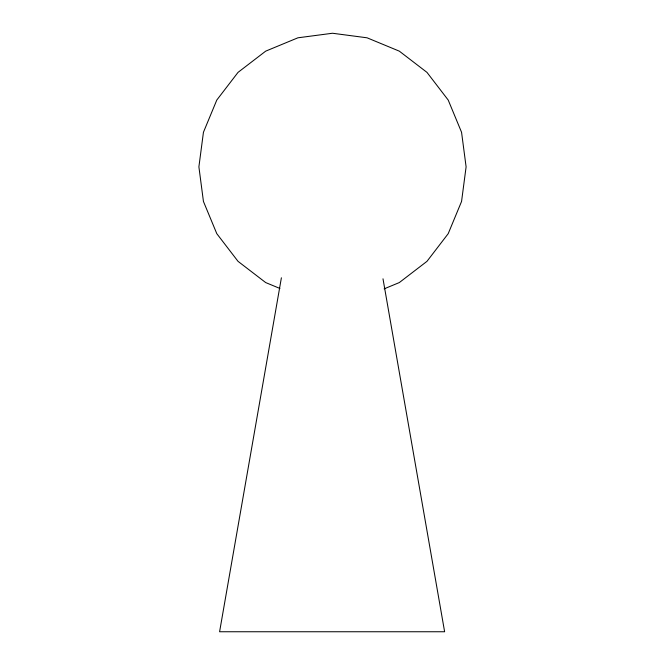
<?xml version="1.0" encoding="UTF-8"?>
<svg xmlns="http://www.w3.org/2000/svg" width="665" height="665" viewBox="0 0 665 665"><rect width="100%" height="100%" fill="white"/><g stroke="black" fill="none" stroke-linecap="round" stroke-linejoin="round"><path stroke-width="1" d="M281.395 277.787L219.591 631.75L444.619 631.75L382.998 278.81M384.137 288.851L399.308 282.575L426.98 261.337L448.21 233.664L461.56 201.445L466.107 166.857L461.56 132.277L448.21 100.058L426.98 72.385L399.308 51.147L367.08 37.805L332.5 33.25L297.92 37.805L265.692 51.147L238.02 72.385L216.79 100.058L203.44 132.277L198.893 166.857L203.44 201.445L216.79 233.664L238.02 261.337L265.692 282.575L279.915 288.46"/></g></svg>
